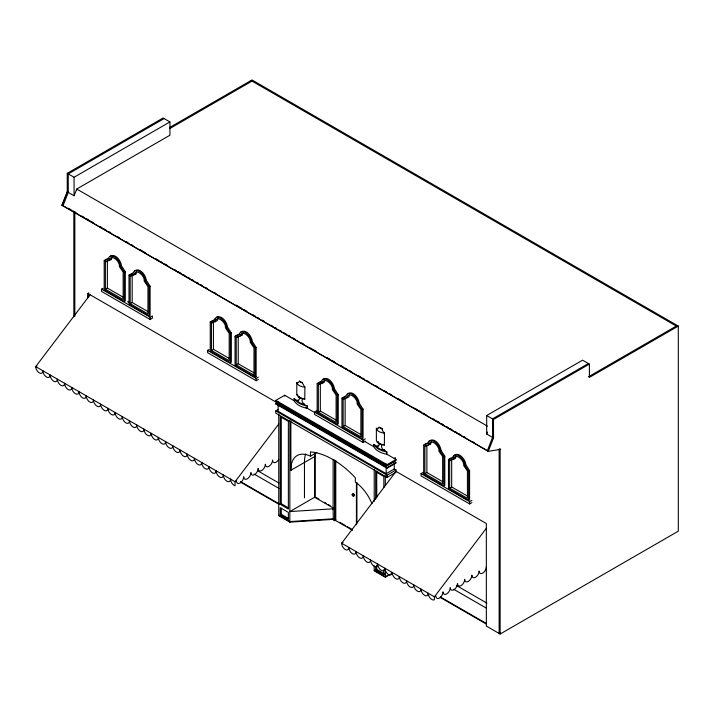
<?xml version="1.0" encoding="UTF-8"?>
<svg xmlns="http://www.w3.org/2000/svg" width="714" height="714" viewBox="0 0 714 714"><rect width="100%" height="100%" fill="white"/><g stroke="black" fill="none" stroke-linecap="round" stroke-linejoin="round"><path stroke-width="1.07" d="M294.159 398.439A19.581 11.308 0 0 0 307.323 406.034L307.323 408.319A19.581 11.308 0 0 1 294.159 400.715L294.159 398.439C297.06 401.946 300.835 400.634 299.023 396.698M307.323 406.034C304.691 405.507 299.951 401.188 302.888 398.546M109.117 260.708C110.67 252.801 120.345 261.583 119.399 266.643L123.138 272.132L123.138 299.478L105.377 289.224L105.377 261.877L111.125 259.548L112.625 256.469M133.911 275.149C135.464 267.241 145.147 276.023 144.192 281.084L147.932 286.573L147.932 313.919L130.171 303.664L130.171 276.318L135.919 273.989L136.606 271.597M215.066 319.872L215.182 318.988M215.164 321.934C216.717 314.026 226.392 322.808 225.445 327.869L229.185 333.358L229.185 360.704L211.424 350.449L211.424 323.103L217.172 320.773L217.859 318.382M239.958 336.374C241.511 328.467 251.194 337.249 250.239 342.309L253.979 347.798L253.979 375.145L236.218 364.89L236.218 337.543L241.966 335.214L243.474 332.135M322.076 383.659C323.629 375.751 333.304 384.534 332.358 389.594L336.098 395.083L336.098 422.429L318.337 412.174L318.337 384.828L324.076 382.499L324.763 380.107M346.87 398.091C348.423 390.192 358.098 398.974 357.152 404.026L360.891 409.524L360.891 436.87L343.131 426.615L343.131 399.269L348.878 396.939L349.565 394.547M428.614 445.161C430.167 437.263 439.842 446.045 438.896 451.105L442.635 456.594L442.635 483.94L424.875 473.685L424.875 446.339L430.622 444.01L431.31 441.618M453.408 459.602C454.961 451.703 464.644 460.485 463.689 465.537L467.429 471.035L467.429 498.381L449.668 488.126L449.668 460.78L455.416 458.45L456.103 456.059M384.489 432.363L384.364 445.063L383.454 444.545A3.4 1.964 60 0 0 382.936 444.429M304.878 386.685L304.798 399.126L303.887 398.599M303.959 403.606L303.887 404.053A7.372 4.257 0 0 1 297.613 400.429L298.006 400.17M294.159 400.715L284.707 395.253L275.791 400.402L275.791 401.286L387.077 465.546L395.993 460.396L395.993 459.504L386.899 454.256L386.899 451.98L383.534 449.552M304.798 399.126A9.103 5.257 0 0 1 296.81 394.512L296.81 382.517L298.443 382.561L299.621 381.071M352.975 494.49L353.662 494.463M67.286 191.834L74.069 195.788L76.737 189.031L169.932 135.223L169.932 121.924L163.113 117.988L67.25 173.332L67.25 191.852L62.038 205.248L67.286 191.834L68.267 192.396L63.019 205.819M487.483 432.095L486.68 434.05L486.68 415.53L582.579 360.168L589.398 364.095L589.398 377.403L678.3 326.075L678.3 531.171L500.13 634.041L486.341 626.08L486.341 523.532L395.993 471.365M487.332 450.793L492.544 437.387L492.508 418.895L588.407 363.533M499.693 448.794L500.684 449.365L488.26 451.319L493.535 437.959L486.68 434.05M278.746 459.405L278.71 459.468A5.105 2.945 -60 0 1 274.783 462.645A5.105 2.945 -60 0 1 272.552 460.084A5.105 2.945 -60 0 1 268.946 466.331A5.105 2.945 -60 0 1 265.34 464.252A5.105 2.945 -60 0 1 261.735 470.499A5.105 2.945 -60 0 1 258.12 468.411A5.105 2.945 -60 0 1 254.514 474.658A5.105 2.945 -60 0 1 250.909 472.579A5.105 2.945 -60 0 1 247.303 478.826A5.105 2.945 -60 0 1 243.688 476.747A5.105 2.945 -60 0 1 240.082 482.994A5.105 2.945 -60 0 1 236.477 480.915L235.058 481.727L35.7 366.63L90.41 294.4M453.435 456.657C457.487 449.918 465.823 459.45 465.76 464.725L469.589 470.615L469.589 499.845L468.607 500.416L448.49 488.804L448.49 459.575L452.328 458.111C455.014 449.793 465.233 459.691 464.769 465.296L468.607 471.186L468.607 500.416M62.038 205.248L488.376 451.275L487.394 450.436M278.746 424.054L235.058 481.727L235.067 485.761A5.105 2.945 60 0 1 230.524 479.112A5.105 2.945 60 0 1 226.918 481.2A5.105 2.945 60 0 1 223.312 474.944A5.105 2.945 60 0 1 219.698 477.032A5.105 2.945 60 0 1 216.092 470.785A5.105 2.945 60 0 1 212.486 472.864A5.105 2.945 60 0 1 208.881 466.617A5.105 2.945 60 0 1 205.266 468.696A5.105 2.945 60 0 1 201.66 462.449A5.105 2.945 60 0 1 198.055 464.528A5.105 2.945 60 0 1 194.449 458.281A5.105 2.945 60 0 1 190.834 460.369A5.105 2.945 60 0 1 187.229 454.113A5.105 2.945 60 0 1 183.623 456.201A5.105 2.945 60 0 1 180.017 449.954A5.105 2.945 60 0 1 176.403 452.033A5.105 2.945 60 0 1 172.797 445.786A5.105 2.945 60 0 1 169.191 447.865A5.105 2.945 60 0 1 165.586 441.618A5.105 2.945 60 0 1 161.971 443.706A5.105 2.945 60 0 1 158.365 437.45A5.105 2.945 60 0 1 154.76 439.538A5.105 2.945 60 0 1 151.154 433.291A5.105 2.945 60 0 1 147.548 435.37A5.105 2.945 60 0 1 143.933 429.123A5.105 2.945 60 0 1 140.328 431.202A5.105 2.945 60 0 1 136.722 424.955A5.105 2.945 60 0 1 133.116 427.034A5.105 2.945 60 0 1 129.502 420.787A5.105 2.945 60 0 1 125.896 422.875A5.105 2.945 60 0 1 122.29 416.628A5.105 2.945 60 0 1 118.685 418.707A5.105 2.945 60 0 1 115.07 412.46A5.105 2.945 60 0 1 111.464 414.539A5.105 2.945 60 0 1 107.859 408.292A5.105 2.945 60 0 1 104.253 410.371A5.105 2.945 60 0 1 100.638 404.124A5.105 2.945 60 0 1 97.033 406.212A5.105 2.945 60 0 1 93.427 399.956A5.105 2.945 60 0 1 89.821 402.044A5.105 2.945 60 0 1 86.207 395.797A5.105 2.945 60 0 1 82.601 397.876A5.105 2.945 60 0 1 78.995 391.629A5.105 2.945 60 0 1 75.389 393.709A5.105 2.945 60 0 1 71.775 387.461A5.105 2.945 60 0 1 68.169 389.541A5.105 2.945 60 0 1 64.563 383.293A5.105 2.945 60 0 1 60.958 385.382A5.105 2.945 60 0 1 57.343 379.134A5.105 2.945 60 0 1 53.737 381.214A5.105 2.945 60 0 1 50.132 374.966A5.105 2.945 60 0 1 46.526 377.046A5.105 2.945 60 0 1 42.911 370.798A5.105 2.945 60 0 1 39.306 372.878A5.105 2.945 60 0 1 35.7 366.63L36.932 365.916M395.288 472.418L341.631 543.256A5.105 2.945 60 0 0 345.237 549.503A5.105 2.945 60 0 0 348.843 547.424A5.105 2.945 60 0 0 352.448 553.671A5.105 2.945 60 0 0 356.063 551.592A5.105 2.945 60 0 0 359.669 557.839A5.105 2.945 60 0 0 363.274 555.76A5.105 2.945 60 0 0 366.88 562.007A5.105 2.945 60 0 0 370.495 559.919A5.105 2.945 60 0 0 374.1 566.175A5.105 2.945 60 0 0 377.706 564.087A5.105 2.945 60 0 0 381.312 570.334A5.105 2.945 60 0 0 384.926 568.255A5.105 2.945 60 0 0 388.532 574.502A5.105 2.945 60 0 0 392.138 572.423A5.105 2.945 60 0 0 395.743 578.67A5.105 2.945 60 0 0 399.358 576.582A5.105 2.945 60 0 0 402.964 582.838A5.105 2.945 60 0 0 406.569 580.75A5.105 2.945 60 0 0 410.175 586.997A5.105 2.945 60 0 0 413.781 584.918A5.105 2.945 60 0 0 417.395 591.165A5.105 2.945 60 0 0 421.001 589.086A5.105 2.945 60 0 0 424.607 595.333A5.105 2.945 60 0 0 428.213 593.254A5.105 2.945 60 0 0 430.444 598.386A5.105 2.945 60 0 0 434.38 599.751L434.415 596.824L486.341 528.271M377.929 445.732L377.188 446.366L373.734 444.376L373.734 446.652A19.581 11.308 0 0 0 386.899 454.256M109.786 256.442C115.204 252.649 121.023 260.806 121.469 265.831L125.298 271.722L125.298 300.942L124.316 301.513L104.199 289.902L104.199 260.681L106.582 259.137L109.028 258.647M134.58 270.883C139.998 267.09 145.817 275.247 146.263 280.263L150.101 286.162L150.101 315.383L149.11 315.954L129.002 304.342L129.002 275.122L132.831 273.649C135.517 265.331 145.736 275.229 145.272 280.834L149.11 286.725L149.11 315.954M240.627 332.108C246.044 328.315 251.863 336.472 252.31 341.488L256.139 347.388L256.139 376.608L255.157 377.179L235.049 365.568L235.049 336.339L238.878 334.875C241.564 326.557 251.783 336.455 251.319 342.06L255.157 347.95L255.157 377.179M322.737 379.393C328.154 375.6 333.982 383.757 334.42 388.773L338.257 394.672L338.257 423.893L337.267 424.464L317.159 412.853L317.159 383.632L320.997 382.16C323.674 373.841 333.902 383.739 333.438 389.344L337.267 395.235L337.267 424.464M347.531 393.833C352.948 390.04 358.776 398.198 359.222 403.214L363.051 409.104L363.051 438.334L362.069 438.905L341.952 427.293L341.952 398.064L345.79 396.6C348.468 388.282 358.696 398.18 358.232 403.785L362.069 409.675L362.069 438.905M429.275 440.904C434.692 437.111 440.52 445.268 440.966 450.284L444.795 456.184L444.795 485.404L443.813 485.975L423.697 474.364L423.697 445.134L426.079 443.59L428.516 443.099M130.171 276.318L133.197 274.453M230.363 362.739L210.246 351.127L210.246 321.907L214.084 320.434C216.761 312.116 226.99 322.014 226.525 327.619L230.363 333.518L230.363 362.739L231.345 362.168L231.345 332.947L227.516 327.057C226.847 322.103 222.5 315.543 216.842 316.82M318.337 384.828L321.354 382.963M377.081 428.088L376.376 428.454L376.376 440.458A9.103 5.257 0 0 0 384.364 445.063M377.188 428.927L376.376 428.454L377.26 428.659A4.213 2.428 60 0 0 378.902 427.186L382.115 428.712M164.104 118.56L68.241 173.904L68.267 192.396M67.25 173.332L74.069 177.268L169.932 121.924M169.878 127.387L252.015 79.959L678.3 326.075M169.896 128.511L252.015 81.101M104.199 260.681L105.19 260.11M105.377 261.877L107.386 260.726L107.386 288.072L123.272 297.247M124.316 301.513L124.316 272.293L120.479 266.393L121.469 265.831M124.316 272.293L125.298 271.722M101.558 289.161L150.127 317.203L152.35 315.918L152.35 318.203L150.127 319.479L101.558 291.437L101.558 289.161L103.039 288.304M129.002 275.122L132.795 273.132M105.377 289.224L107.386 288.072M145.272 280.834L146.263 280.263M149.11 286.725L150.101 286.162M130.171 303.664L132.179 302.504L148.066 311.679M210.246 321.907L214.048 319.917M211.424 323.103L213.432 321.952L213.432 349.298L229.319 358.473M226.525 327.619L227.516 327.057M230.363 333.518L231.345 332.947M258.397 379.429L256.174 380.705L207.604 352.662L207.604 350.387L209.086 349.53M235.049 336.339L237.423 334.804L239.868 334.304M211.424 350.449L213.432 349.298M236.218 337.543L238.226 336.383L238.226 363.729L254.113 372.904M251.319 342.06L252.31 341.488M255.157 347.95L256.139 347.388M236.218 364.89L238.226 363.729M207.604 350.387L256.174 378.429L258.397 377.144M394.262 461.467L395.993 463.065L387.077 468.214L275.791 403.963L275.791 403.356L278.469 401.812M275.791 403.963L278.469 402.419M317.159 383.632L319.533 382.088L321.978 381.588M278.103 405.329L278.103 411.282L386.185 473.685L394.262 469.018L395.993 470.017L395.993 472.266L387.077 477.416L275.791 413.165L275.791 410.907L278.469 409.363M333.438 389.344L334.42 388.773M337.267 395.235L338.257 394.672M365.309 441.145L363.087 442.43L314.517 414.388L314.517 412.112L316.73 410.827M341.952 398.064L345.754 396.074M317.159 412.853L318.149 412.281M318.337 412.174L320.336 411.014L336.232 420.189M343.131 399.269L345.13 398.109L345.13 425.455L361.025 434.63M358.232 403.785L359.222 403.214M362.069 409.675L363.051 409.104M343.131 426.615L345.13 425.455M290.875 421.001L290.875 470.294A30.158 17.413 60 0 1 310.483 456.175L316.829 452.506M290.875 470.294L315.142 456.282A30.158 17.413 60 0 1 315.151 454.193M380.294 427.963L380.749 427.695M314.517 412.112L363.087 440.154L365.309 438.869M280.209 504.316L288.376 509.028L288.376 421.349L280.209 416.637L280.209 504.316L281.262 503.709L288.518 507.904M377.84 441.618L378.143 442.028A3.436 1.981 60 0 1 378.143 446.375L377.188 446.366A7.372 4.257 0 0 0 383.454 449.99L384.444 449.418M280.209 514.892L288.376 519.605L288.376 512.42L280.209 507.708L280.209 514.892L281.262 514.285L288.518 518.48M395.253 457.942L394.262 458.513L395.404 458.031M275.791 400.402L387.077 464.653L395.993 459.504M278.103 403.731L386.185 466.126L395.253 460.896M423.697 445.134L424.687 444.572M275.791 403.356L387.077 467.608L395.993 462.458M424.875 446.339L426.874 445.179L426.874 472.525L442.769 481.7M275.791 410.907L387.077 475.158L395.993 470.017M333.117 459.637L333.117 509.234L333.991 508.734L289.848 511.572L315.142 496.971L315.142 456.282M486.68 415.53L493.499 419.466L589.398 364.095M443.813 485.975L443.813 456.746L439.976 450.855L440.966 450.284M443.813 456.746L444.795 456.184M335.776 519.462L334.634 520.113L333.331 519.364L289.848 522.148L278.746 515.74L278.746 414.093M333.117 509.234L333.331 519.935L334.634 520.684L335.776 520.024L335.776 460.423M588.407 376.831L677.309 325.504M471.847 502.656L469.625 503.941L421.055 475.899L421.055 473.623L423.277 472.338M448.49 459.575L450.873 458.031L453.319 457.54M423.697 474.364L424.687 473.793M424.875 473.685L426.874 472.525M449.668 460.78L451.676 459.62L451.676 486.966L467.563 496.141M493.535 437.959L493.499 419.466M464.769 465.296L465.76 464.725M500.684 449.365L500.13 449.686L500.13 634.041M343.05 542.435L341.631 543.256L434.415 596.824L435.835 596.011A5.105 2.945 -60 0 0 439.44 598.091A5.105 2.945 -60 0 0 443.046 591.844A5.105 2.945 -60 0 0 446.661 593.923A5.105 2.945 -60 0 0 450.266 587.676A5.105 2.945 -60 0 0 453.872 589.764A5.105 2.945 -60 0 0 457.478 583.508A5.105 2.945 -60 0 0 461.092 585.596A5.105 2.945 -60 0 0 464.698 579.349A5.105 2.945 -60 0 0 468.304 581.428A5.105 2.945 -60 0 0 471.909 575.181A5.105 2.945 -60 0 0 475.524 577.26A5.105 2.945 -60 0 0 479.13 571.013A5.105 2.945 -60 0 0 482.735 573.092A5.105 2.945 -60 0 0 486.341 566.845M468.607 471.186L469.589 470.615M449.668 488.126L451.676 486.966M421.055 473.623L469.625 501.665L471.847 500.38M375.68 566.934L375.68 570.013L376.733 569.406L384.9 574.118M388.952 574.6L385.319 576.698L374.216 570.29M374.216 565.845L374.216 570.861L385.319 577.269L391.683 573.592M500.13 632.899L499.14 633.47L499.14 449.115M353.751 495.489L353.778 494.606M297.051 382.427L296.81 382.517A9.103 5.257 0 0 0 304.798 387.131L302.325 382.909L299.327 381.24M105.592 259.709L108.037 259.209C110.724 250.891 120.943 260.788 120.479 266.393M425.089 444.162L427.534 443.671C430.212 435.353 440.44 445.25 439.976 450.855M383.454 444.545L382.775 444.447M333.376 518.775L289.848 521.577L278.746 515.169M109.661 259.61L111.125 259.548M134.455 274.051L135.919 273.989M240.502 335.277L241.966 335.214M429.159 444.072L430.622 444.01M382.347 428.784L381.66 428.561A7.051 4.07 0 0 1 379.455 427.293M251.033 80.53L676.328 326.075M487.457 426.16L76.737 189.031L76.737 190.174M68.348 208.238L71.239 209.907M73.167 211.023L76.059 212.692M81.851 216.039L84.743 217.708M86.671 218.823L88.598 219.93M90.526 221.045L93.418 222.714M100.174 226.615L102.102 227.73M104.03 228.846L105.958 229.953M108.849 231.631L110.777 232.737M117.533 236.637L119.461 237.753M126.208 241.653L128.136 242.76M131.037 244.438L132.965 245.545M139.712 249.445L145.504 252.783M156.107 258.914L158.999 260.583M160.936 261.699L162.863 262.806M164.791 263.921L167.683 265.59M174.43 269.49L176.358 270.606M178.295 271.722L181.186 273.391M183.114 274.497L185.042 275.613M187.934 277.282L189.862 278.398M191.789 279.513L193.726 280.629M196.618 282.298L198.546 283.413M200.473 284.52L202.401 285.636M205.293 287.305L207.221 288.42M213.977 292.321L215.905 293.436M236.156 305.128L241.948 308.466M243.876 309.581L246.767 311.25M252.551 314.588L255.442 316.266M257.379 317.373L259.307 318.489M262.199 320.158L264.126 321.273M270.874 325.173L272.81 326.289M274.738 327.396L276.666 328.511M279.558 330.18L281.486 331.296M284.377 332.965L286.305 334.081M288.242 335.196L290.17 336.312M293.061 337.981L294.989 339.088M301.736 342.988L303.664 344.103M310.42 348.004L316.204 351.342M326.816 357.464L329.707 359.133M331.635 360.249L334.527 361.918M340.319 365.265L343.211 366.934M345.139 368.049L347.066 369.156M348.994 370.271L351.895 371.94M358.642 375.841L360.57 376.956M362.498 378.072L364.426 379.179M367.317 380.857L369.254 381.963M376.001 385.863L377.929 386.979M384.685 390.879L386.613 391.986M389.505 393.664L391.433 394.771M398.18 398.671L403.972 402.009M414.575 408.14L417.476 409.809M419.404 410.925L421.331 412.032M423.259 413.147L426.151 414.816M432.907 418.716L434.835 419.832M436.763 420.948L439.654 422.617M441.582 423.723L443.51 424.839M446.402 426.508L448.338 427.624M450.266 428.739L452.194 429.855M455.086 431.524L457.014 432.639M458.941 433.746L460.869 434.862M463.77 436.531L465.698 437.646M472.445 441.547L474.373 442.662M61.975 205.204L488.314 451.364M383.454 432.541L384.364 433.068A5.542 3.204 60 0 1 381.901 428.855M296.81 394.512L298.122 395.485M127.592 301.62L129.493 302.727M253.274 374.948L256.139 376.608M305.449 407.23L314.062 412.201M364.113 441.1L373.734 446.652M277.942 403.214L87.626 293.338L87.626 298.077M279.067 404.892L281.004 406.007M283.895 407.676L285.823 408.792M287.751 409.907L289.688 411.023M292.579 412.692L294.507 413.808M297.408 415.477L299.336 416.592M301.263 417.708L303.191 418.823M306.092 420.492L311.884 423.839M314.776 425.508L316.704 426.624M318.631 427.74L325.388 431.64M327.324 432.746L330.216 434.424M332.144 435.54L338.9 439.44M340.828 440.547L346.62 443.894M349.512 445.563L351.449 446.678M354.34 448.347L360.133 451.694M366.889 455.594L373.645 459.495M375.573 460.61L377.501 461.726M380.392 463.395L382.329 464.511M316.07 497.506L318.872 499.131M324.477 502.361L326.343 503.441M328.217 504.521L330.082 505.601M334.259 508.582L314.642 497.256L314.642 456.567A30.158 17.413 60 0 1 314.722 453.479M257.736 470.803L278.924 483.039M456.38 585.489L486.984 603.16M339.614 522.246L345.38 525.575M347.307 526.682L352.109 529.458M352.573 530.297L335.277 520.31L335.277 460.592M254.077 474.034L279.112 488.492M453.667 589.264L486.189 608.042M240.591 481.593L279.112 503.834M440.27 596.886L486.189 623.393M240.591 482.164L279.112 504.405M440.27 597.448L486.189 623.965M375.68 570.013L383.846 574.725L383.846 569.594M353.751 494.981C355.322 495.953 353.573 492.714 353.492 494.507M469.625 501.665L469.625 503.941M394.262 464.055L394.262 469.018M387.077 464.653L387.077 465.546M387.077 467.608L387.077 468.214M387.077 475.158L387.077 477.416M386.185 464.064L386.185 466.126M386.185 467.732L386.185 473.685M385.319 475.622L385.319 485.582M385.319 568.888L385.319 577.269M383.846 487.564L383.846 476.47L375.68 471.758L375.68 499.505M376.733 471.151L376.733 497.783M376.733 565.301L376.733 569.406M374.216 469.214L374.216 501.415M363.087 440.154L363.087 442.43M356.911 482.468L356.911 523.389M356.42 482.753L356.42 524.781M334.634 459.968L334.634 520.684M320.336 383.668L320.336 411.014M310.483 456.175L310.483 451.873A80.7 46.589 60 0 1 355.349 477.782L355.349 482.075A31.211 18.02 60 0 1 371.985 503.718M304.467 497.792L304.467 462.44A30.158 17.413 60 0 1 305.717 453.925M289.848 420.501L289.848 522.148M284.707 395.253L284.707 396.145M281.262 417.137L281.262 503.709M281.262 508.127L281.262 514.285M256.174 378.429L256.174 380.705M150.127 317.203L150.127 319.479M132.179 275.158L132.179 302.504M88.616 292.767L88.616 297.506M74.827 211.915L74.827 316.311M74.069 177.268L74.069 195.788M73.845 211.353L73.845 316.855M384.364 433.068A9.103 5.257 0 0 1 376.376 428.454M386.899 451.98A19.581 11.308 0 0 1 373.734 444.376M383.454 449.99A3.4 1.964 60 0 1 381.579 446.812A3.4 1.964 60 0 1 382.463 444.483M302.093 382.624A7.051 4.07 0 0 1 299.889 381.347M303.209 398.501A6.97 4.025 0 0 1 299.987 397.448M299.478 397.127A6.97 4.025 0 0 1 299.041 396.779M381.374 444.144A6.97 4.025 0 0 1 380.116 443.68M379.553 443.385A6.97 4.025 0 0 1 379.054 443.064M378.616 442.716A6.97 4.025 0 0 1 378.25 442.341M377.947 441.939A6.97 4.025 0 0 1 377.724 441.529M352.627 494.472A1.187 0.687 60 0 1 353.385 493.856A1.187 0.687 60 0 1 354.296 495.248A1.187 0.687 60 0 1 353.537 495.873M353.118 495.543A1.187 0.687 60 0 1 352.778 495.034M352.136 494.757A1.187 0.687 60 0 0 353.457 496.221A1.187 0.687 60 0 0 353.314 494.472A1.187 0.687 60 0 0 352.136 494.757"/></g></svg>
